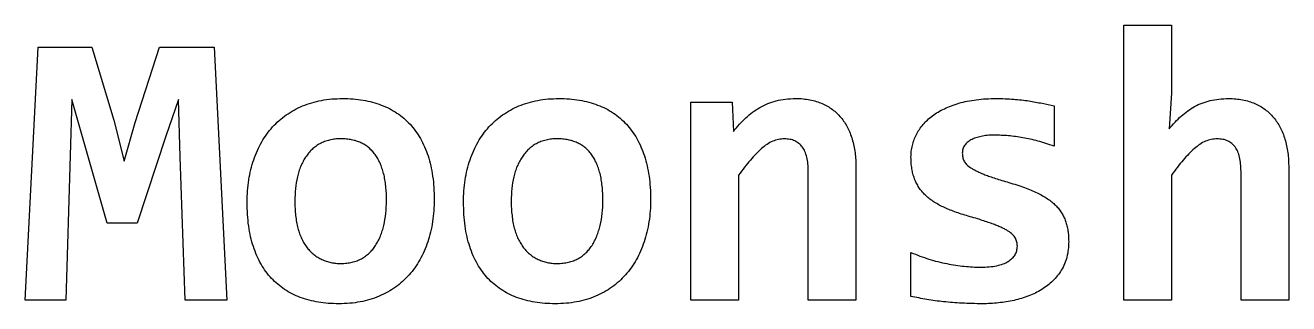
# Model space of a CAD drawing. Extents: x 0 to 260, y 0 to 99.
# Drawn here: x 97.66 to 113.51, y 25.47 to 28.97 of the extents above; entities that cross this region are included whole.
import ezdxf

# ---------------------------------------------------------------- set-up
doc = ezdxf.new("R2010")
doc.units = 0
doc.layers.get('0').update_dxf_attribs({"linetype": 'CONTINUOUS'})

msp = doc.modelspace()

# ---------------------------------------------------------------- linework, layer by layer
at = {"color": 7}
for points in [[(112.037062, 27.090973), (112.037062, 25.520724), (111.438874, 25.520724), (111.438874, 28.971817), (112.037062, 28.971817), (112.037062, 28.119832), (112.007584, 27.669035)], [(106.607352, 27.090973), (106.607352, 25.520724), (106.009164, 25.520724), (106.009164, 28.005506), (106.527546, 28.005506), (106.541926, 27.638846)], [(110.565321, 27.958965), (110.565317, 27.453373)], [(112.845911, 28.047601), (112.845911, 28.047839)], [(108.079816, 27.183789), (108.079816, 25.520751), (107.481628, 25.520751), (107.481628, 27.137725)], [(113.509526, 27.183789), (113.509526, 25.520751), (112.911338, 25.520751), (112.911338, 27.137725)], [(108.770039, 25.567397), (108.770039, 26.119026)]]:
    msp.add_lwpolyline(points, dxfattribs=at)
for points in [[(99.421902, 27.580638), (99.060257, 26.487062), (98.68639, 26.487062), (98.240622, 28.038605), (98.221916, 27.334734), (98.164404, 25.520751), (97.657526, 25.520751), (97.818575, 28.695751), (98.492977, 28.695751), (98.768344, 27.781218), (98.899917, 27.265704), (99.03796, 27.751744), (99.340649, 28.695751), (100.027272, 28.695751), (100.188321, 25.520751), (99.662033, 25.520751), (99.601636, 27.320367), (99.578618, 28.038605)], [(107.416201, 28.047892)], [(100.446438, 26.893224)], [(103.161309, 26.893224)], [(101.69172, 25.984539)], [(104.406567, 25.984539)]]:
    msp.add_lwpolyline(points, close=True, dxfattribs=at)
for points in [[(100.93175, 27.845221), (100.96332, 27.867181), (100.995903, 27.887687), (101.029529, 27.906313)], [(101.029529, 27.906313), (101.064229, 27.925628), (101.100041, 27.942799), (101.136656, 27.958092)], [(101.136656, 27.958092), (101.17424, 27.973703), (101.212671, 27.987435), (101.251695, 27.999076)], [(101.251695, 27.999076), (101.291647, 28.010982), (101.332221, 28.020772), (101.373202, 28.028551)], [(101.373202, 28.028551), (101.415996, 28.036488), (101.459234, 28.042309), (101.502617, 28.045749)], [(101.502617, 28.045749), (101.547808, 28.049453), (101.593155, 28.050511), (101.638505, 28.05157)], [(101.638505, 28.05157), (101.682643, 28.05157), (101.72678, 28.048924), (101.770796, 28.046542)], [(101.770796, 28.046542), (101.812693, 28.043632), (101.854479, 28.038605), (101.895899, 28.031461)], [(101.895899, 28.031461), (101.935579, 28.024582), (101.974923, 28.015851), (102.013811, 28.005532)], [(102.013811, 28.005532), (102.051019, 27.995478), (102.087812, 27.983836), (102.123814, 27.970316)], [(102.123814, 27.970316), (102.158628, 27.957087), (102.192706, 27.941926), (102.225909, 27.925019)], [(102.225909, 27.925019), (102.258572, 27.908351), (102.290385, 27.890041), (102.320815, 27.869642)], [(103.646605, 27.845221), (103.678176, 27.867181), (103.710757, 27.887687), (103.744385, 27.906313)], [(103.744385, 27.906313), (103.779083, 27.925628), (103.814896, 27.942799), (103.851513, 27.958092)], [(103.851513, 27.958092), (103.889096, 27.973703), (103.927527, 27.987435), (103.966549, 27.999076)], [(103.966549, 27.999076), (104.006502, 28.010982), (104.047074, 28.020772), (104.088056, 28.028551)], [(104.088056, 28.028551), (104.13085, 28.036488), (104.174089, 28.042309), (104.217472, 28.045749)], [(104.217472, 28.045749), (104.262664, 28.049453), (104.308011, 28.050511), (104.353359, 28.05157)], [(104.353359, 28.05157), (104.397498, 28.05157), (104.441636, 28.048924), (104.485652, 28.046542)], [(104.485652, 28.046542), (104.527548, 28.043632), (104.569335, 28.038605), (104.610754, 28.031461)], [(104.610754, 28.031461), (104.650435, 28.024582), (104.689779, 28.015851), (104.728666, 28.005532)], [(104.728666, 28.005532), (104.765875, 27.995478), (104.802666, 27.983836), (104.83867, 27.970316)], [(104.83867, 27.970316), (104.873484, 27.957087), (104.907562, 27.941926), (104.940765, 27.925019)], [(104.940765, 27.925019), (104.973426, 27.908351), (105.00524, 27.890041), (105.035669, 27.869642)], [(106.783502, 27.880411), (106.812652, 27.902106), (106.843133, 27.922188), (106.874812, 27.940074)], [(106.874812, 27.940074), (106.906564, 27.958066), (106.939521, 27.973808), (106.973312, 27.98754)], [(106.973312, 27.98754), (107.007743, 28.001563), (107.043041, 28.013205), (107.079001, 28.022756)], [(107.079001, 28.022756), (107.117008, 28.032811), (107.155755, 28.039954), (107.194756, 28.044452)], [(107.194756, 28.044452), (107.237689, 28.049215), (107.28093, 28.050538), (107.324172, 28.051596)], [(107.324172, 28.051596), (107.354901, 28.051543), (107.385631, 28.051543), (107.416201, 28.047892)], [(107.4162, 28.047839), (107.444888, 28.045193), (107.473435, 28.04096), (107.501759, 28.035668)], [(107.501759, 28.035668), (107.528675, 28.030376), (107.55539, 28.024291), (107.581565, 28.016353)], [(107.581565, 28.016353), (107.606505, 28.008681), (107.630957, 27.99942), (107.654901, 27.989022)], [(107.654901, 27.989022), (107.67802, 27.978968), (107.700665, 27.967855), (107.722485, 27.955235)], [(107.722485, 27.955235), (107.743905, 27.942799), (107.76453, 27.929041), (107.784316, 27.914251)], [(107.784316, 27.914251), (107.803641, 27.899699), (107.822167, 27.884168), (107.839677, 27.867525)], [(109.110112, 27.88176), (109.135745, 27.897106), (109.162202, 27.911287), (109.189199, 27.924199)], [(109.189199, 27.924199), (109.217883, 27.937957), (109.247175, 27.950393), (109.276915, 27.961585)], [(109.276915, 27.961585), (109.308329, 27.973491), (109.340244, 27.984074), (109.372538, 27.993202)], [(109.372538, 27.993202), (109.406925, 28.002992), (109.441743, 28.011194), (109.47679, 28.018338)], [(109.47679, 28.018338), (109.51418, 28.026011), (109.551831, 28.032096), (109.589669, 28.037123)], [(109.589669, 28.037123), (109.629773, 28.04215), (109.670088, 28.045855), (109.710457, 28.047971)], [(109.710457, 28.047971), (109.753555, 28.050617), (109.796714, 28.050882), (109.839873, 28.051675)], [(109.839873, 28.051675), (109.877272, 28.051464), (109.91467, 28.051675), (109.952034, 28.04903)], [(109.952034, 28.04903), (109.987531, 28.04903), (110.022997, 28.045855), (110.058442, 28.043209)], [(110.058442, 28.043209), (110.091331, 28.040563), (110.124201, 28.038182), (110.156942, 28.034477)], [(110.156942, 28.034477), (110.187951, 28.031038), (110.218844, 28.026275), (110.24969, 28.021513)], [(110.24969, 28.021513), (110.305991, 28.012782), (110.362133, 28.002727), (110.417931, 27.991324)], [(110.417931, 27.991324), (110.46724, 27.98127), (110.516281, 27.969628), (110.565321, 27.958965)], [(112.241971, 27.896947), (112.269769, 27.917055), (112.29885, 27.935232), (112.328967, 27.951583)], [(112.328967, 27.951583), (112.359145, 27.967988), (112.390364, 27.982487), (112.422434, 27.994737)], [(112.422434, 27.994737), (112.455237, 28.007172), (112.488931, 28.017491), (112.52309, 28.02564)], [(112.52309, 28.02564), (112.559328, 28.034372), (112.596089, 28.040986), (112.633094, 28.044955)], [(112.633094, 28.044955), (112.673166, 28.049188), (112.713524, 28.050247), (112.753882, 28.051305)], [(112.753882, 28.051305), (112.784611, 28.051411), (112.815341, 28.051411), (112.845911, 28.047601)], [(112.845911, 28.047839), (112.874598, 28.045193), (112.903145, 28.04096), (112.931469, 28.035668)], [(112.931469, 28.035668), (112.958385, 28.030376), (112.9851, 28.024291), (113.011275, 28.016353)], [(113.011275, 28.016353), (113.036215, 28.008681), (113.060667, 27.99942), (113.084611, 27.989022)], [(113.084611, 27.989022), (113.10773, 27.978968), (113.130375, 27.967855), (113.152195, 27.955235)], [(113.152195, 27.955235), (113.173615, 27.942799), (113.19424, 27.929041), (113.214026, 27.914251)], [(113.214026, 27.914251), (113.233352, 27.899699), (113.251877, 27.884168), (113.269388, 27.867525)], [(100.759914, 27.694223), (100.785525, 27.722507), (100.812507, 27.749574), (100.841159, 27.774736)], [(100.841159, 27.774736), (100.869901, 27.799871), (100.900325, 27.82334), (100.93175, 27.845221)], [(102.320815, 27.869642), (102.350644, 27.849534), (102.379142, 27.827679), (102.406373, 27.804237)], [(102.406373, 27.804237), (102.433882, 27.780425), (102.460094, 27.755368), (102.48474, 27.728725)], [(103.474769, 27.694223), (103.50038, 27.722507), (103.527363, 27.749574), (103.556014, 27.774736)], [(103.556014, 27.774736), (103.584756, 27.799871), (103.61518, 27.82334), (103.646605, 27.845221)], [(105.035669, 27.869642), (105.0655, 27.849534), (105.093999, 27.827679), (105.121228, 27.804237)], [(105.121228, 27.804237), (105.148737, 27.780425), (105.174949, 27.755368), (105.199596, 27.728725)], [(106.618856, 27.727984), (106.644357, 27.756109), (106.670875, 27.783335), (106.698662, 27.809238)], [(106.698662, 27.809238), (106.725684, 27.834373), (106.753907, 27.858318), (106.783502, 27.880411)], [(107.839677, 27.867525), (107.857505, 27.850592), (107.874279, 27.832521), (107.890006, 27.813603)], [(107.890006, 27.813603), (107.905886, 27.794553), (107.920699, 27.774524), (107.934582, 27.753913)], [(107.934582, 27.753913), (107.948648, 27.733011), (107.961759, 27.711501), (107.973407, 27.689223)], [(108.92174, 27.725021), (108.93875, 27.744865), (108.957189, 27.763385), (108.976382, 27.781112)], [(108.976382, 27.781112), (108.996398, 27.799633), (109.017236, 27.817149), (109.038933, 27.833606)], [(109.038933, 27.833606), (109.061772, 27.850804), (109.085564, 27.86697), (109.110112, 27.88176)], [(112.007584, 27.669035), (112.032654, 27.697848), (112.057723, 27.726688), (112.083796, 27.754601)], [(112.083796, 27.754601), (112.108436, 27.781059), (112.133976, 27.806539), (112.160726, 27.830801)], [(112.160726, 27.830801), (112.186608, 27.854349), (112.213622, 27.876521), (112.241971, 27.896947)], [(113.269388, 27.867525), (113.287215, 27.850592), (113.30399, 27.832521), (113.319716, 27.813603)], [(113.319716, 27.813603), (113.335596, 27.794553), (113.350409, 27.774524), (113.364293, 27.753913)], [(113.364293, 27.753913), (113.378358, 27.733011), (113.391469, 27.711501), (113.403117, 27.689223)], [(100.624026, 27.506581), (100.643394, 27.540474), (100.664383, 27.573467), (100.687299, 27.605059)], [(100.687299, 27.605059), (100.709815, 27.636094), (100.734167, 27.665781), (100.759914, 27.694223)], [(102.48474, 27.728725), (102.509611, 27.701843), (102.532897, 27.67348), (102.554482, 27.6439)], [(102.554482, 27.6439), (102.576654, 27.613472), (102.597056, 27.581749), (102.615595, 27.548993)], [(103.338881, 27.506581), (103.358249, 27.540474), (103.379238, 27.573467), (103.402151, 27.605059)], [(103.402151, 27.605059), (103.424667, 27.636094), (103.449022, 27.665781), (103.474769, 27.694223)], [(105.199596, 27.728725), (105.224472, 27.701843), (105.247753, 27.67348), (105.269337, 27.6439)], [(105.269337, 27.6439), (105.29152, 27.613472), (105.311912, 27.581749), (105.33045, 27.548993)], [(106.541926, 27.638846), (106.567207, 27.668876), (106.592488, 27.698906), (106.618856, 27.727984)], [(107.973407, 27.689223), (107.985578, 27.665939), (107.996151, 27.641809), (108.005761, 27.617309)], [(108.005761, 27.617309), (108.015683, 27.591909), (108.024581, 27.566377), (108.032363, 27.540394)], [(108.808142, 27.531637), (108.816548, 27.554656), (108.826411, 27.57733), (108.83762, 27.599211)], [(108.83762, 27.599211), (108.849034, 27.621436), (108.861843, 27.643053), (108.875725, 27.663928)], [(108.875725, 27.663928), (108.889867, 27.685095), (108.905121, 27.70568), (108.92174, 27.725021)], [(109.726272, 27.587914), (109.700692, 27.585268), (109.675234, 27.581828), (109.65006, 27.576537)], [(109.81183, 27.591618), (109.783261, 27.591512), (109.754692, 27.591512), (109.726272, 27.587914)], [(109.991574, 27.58368), (109.931819, 27.588443), (109.871824, 27.59003), (109.81183, 27.591618)], [(110.173475, 27.559868), (110.113177, 27.570187), (110.0525, 27.578653), (109.991574, 27.58368)], [(113.403117, 27.689223), (113.415288, 27.665939), (113.425861, 27.641809), (113.435471, 27.617309)], [(113.435471, 27.617309), (113.445393, 27.591909), (113.454291, 27.566377), (113.462073, 27.540394)], [(100.569384, 27.399451), (100.585921, 27.435963), (100.604127, 27.471735), (100.624026, 27.506581)], [(101.302754, 27.451362), (101.28635, 27.439191), (101.270959, 27.425698), (101.256021, 27.411833)], [(101.355239, 27.484435), (101.337036, 27.474646), (101.319372, 27.463533), (101.302754, 27.451362)], [(101.412757, 27.511052), (101.393046, 27.503379), (101.373845, 27.494648), (101.355239, 27.484435)], [(101.476027, 27.530367), (101.454543, 27.52534), (101.433355, 27.51899), (101.412757, 27.511052)], [(101.545049, 27.541744), (101.521845, 27.539098), (101.498755, 27.535658), (101.476027, 27.530367)], [(101.619831, 27.545448), (101.594854, 27.545422), (101.56988, 27.545422), (101.545049, 27.541744)], [(101.688141, 27.542538), (101.665466, 27.545183), (101.642646, 27.545183), (101.619831, 27.545448)], [(101.75213, 27.533277), (101.730963, 27.537511), (101.709606, 27.540686), (101.688141, 27.542538)], [(101.811807, 27.518196), (101.792254, 27.524546), (101.772278, 27.529308), (101.75213, 27.533277)], [(101.867166, 27.4965), (101.849174, 27.504702), (101.830682, 27.512111), (101.811807, 27.518196)], [(101.918214, 27.469195), (101.901757, 27.479249), (101.884702, 27.48851), (101.867166, 27.4965)], [(101.964948, 27.436122), (101.950131, 27.448028), (101.934476, 27.459141), (101.918214, 27.469195)], [(102.007366, 27.396567), (101.99411, 27.41059), (101.97996, 27.423925), (101.964948, 27.436122)], [(102.615595, 27.548993), (102.634698, 27.515206), (102.651856, 27.480334), (102.667361, 27.444748)], [(102.667361, 27.444748), (102.683553, 27.407574), (102.697941, 27.369659), (102.710499, 27.331136)], [(103.28424, 27.399451), (103.300776, 27.435963), (103.318982, 27.471735), (103.338881, 27.506581)], [(104.017598, 27.451362), (104.001197, 27.439191), (103.985804, 27.425698), (103.970865, 27.411833)], [(104.070084, 27.484435), (104.05187, 27.474646), (104.034218, 27.463533), (104.017598, 27.451362)], [(104.127602, 27.511052), (104.10788, 27.503379), (104.088689, 27.494648), (104.070084, 27.484435)], [(104.190872, 27.530367), (104.169375, 27.52534), (104.148199, 27.51899), (104.127602, 27.511052)], [(104.259894, 27.541744), (104.236684, 27.539098), (104.2136, 27.535658), (104.190872, 27.530367)], [(104.334661, 27.545448), (104.309695, 27.545422), (104.284723, 27.545422), (104.259894, 27.541744)], [(104.402958, 27.542538), (104.380267, 27.545183), (104.357462, 27.545183), (104.334661, 27.545448)], [(104.466947, 27.533277), (104.44578, 27.537511), (104.424422, 27.540686), (104.402958, 27.542538)], [(104.526622, 27.518196), (104.507067, 27.524546), (104.487094, 27.529308), (104.466947, 27.533277)], [(104.581983, 27.4965), (104.563989, 27.504702), (104.545498, 27.512111), (104.526622, 27.518196)], [(104.63303, 27.469195), (104.616587, 27.479249), (104.599519, 27.48851), (104.581983, 27.4965)], [(104.679764, 27.436122), (104.664942, 27.448028), (104.649291, 27.459141), (104.63303, 27.469195)], [(104.722184, 27.396567), (104.708936, 27.41059), (104.694777, 27.423925), (104.679764, 27.436122)], [(105.33045, 27.548993), (105.349566, 27.515206), (105.366712, 27.480334), (105.382216, 27.444748)], [(105.382216, 27.444748), (105.398401, 27.407574), (105.412797, 27.369659), (105.425355, 27.331136)], [(106.964683, 27.476365), (106.940421, 27.460226), (106.917471, 27.442366), (106.895662, 27.423158)], [(107.035862, 27.515206), (107.01096, 27.504623), (106.987255, 27.491394), (106.964683, 27.476365)], [(107.10776, 27.537431), (107.08313, 27.532669), (107.05898, 27.524996), (107.035862, 27.515206)], [(107.181815, 27.545369), (107.156973, 27.542723), (107.13213, 27.542194), (107.10776, 27.537431)], [(107.252276, 27.539019), (107.229053, 27.543252), (107.205435, 27.54431), (107.181815, 27.545369)], [(107.31267, 27.520233), (107.293458, 27.528964), (107.273025, 27.53505), (107.252276, 27.539019)], [(107.364436, 27.487875), (107.348633, 27.500839), (107.33122, 27.511687), (107.31267, 27.520233)], [(107.406856, 27.443292), (107.394664, 27.459697), (107.380367, 27.474857), (107.364436, 27.487875)], [(107.43921, 27.386513), (107.430383, 27.406357), (107.419808, 27.425751), (107.406856, 27.443292)], [(108.032363, 27.540394), (108.040449, 27.513381), (108.047333, 27.485996), (108.053212, 27.458427)], [(108.053212, 27.458427), (108.059351, 27.42964), (108.064396, 27.400615), (108.068312, 27.371432)], [(108.774349, 27.389265), (108.777019, 27.413606), (108.781538, 27.437948), (108.78729, 27.461893)], [(108.78729, 27.461893), (108.792965, 27.485441), (108.799842, 27.50883), (108.808142, 27.531637)], [(109.441557, 27.460623), (109.432503, 27.447129), (109.425002, 27.432312), (109.420708, 27.416781)], [(109.475349, 27.499463), (109.462496, 27.488086), (109.451153, 27.475122), (109.441557, 27.460623)], [(109.522802, 27.531822), (109.505916, 27.522562), (109.489691, 27.512243), (109.475349, 27.499463)], [(109.581758, 27.557751), (109.561496, 27.550607), (109.541732, 27.542141), (109.522802, 27.531822)], [(109.65006, 27.576537), (109.62693, 27.571774), (109.604042, 27.565689), (109.581758, 27.557751)], [(110.266942, 27.541876), (110.235945, 27.548491), (110.204761, 27.554576), (110.173475, 27.559868)], [(110.363285, 27.518064), (110.331364, 27.526795), (110.299255, 27.534732), (110.266942, 27.541876)], [(110.462504, 27.488589), (110.429678, 27.499172), (110.396584, 27.508962), (110.363285, 27.518064)], [(110.565317, 27.453373), (110.531145, 27.465279), (110.496972, 27.47745), (110.462504, 27.488589)], [(112.394394, 27.476365), (112.370131, 27.460226), (112.347181, 27.442366), (112.325372, 27.423158)], [(112.465572, 27.515206), (112.44067, 27.504623), (112.416965, 27.491394), (112.394394, 27.476365)], [(112.53747, 27.537431), (112.51284, 27.532669), (112.488691, 27.524996), (112.465572, 27.515206)], [(112.611525, 27.545369), (112.586684, 27.542723), (112.56184, 27.542194), (112.53747, 27.537431)], [(112.681986, 27.539019), (112.658763, 27.543252), (112.635145, 27.54431), (112.611525, 27.545369)], [(112.74238, 27.520233), (112.723169, 27.528964), (112.702735, 27.53505), (112.681986, 27.539019)], [(112.794146, 27.487875), (112.778343, 27.500839), (112.76093, 27.511687), (112.74238, 27.520233)], [(112.836566, 27.443292), (112.824374, 27.459697), (112.810077, 27.474857), (112.794146, 27.487875)], [(112.86892, 27.386513), (112.860093, 27.406357), (112.849518, 27.425751), (112.836566, 27.443292)], [(113.462073, 27.540394), (113.470159, 27.513381), (113.477043, 27.485996), (113.482922, 27.458427)], [(113.482922, 27.458427), (113.489061, 27.42964), (113.494106, 27.400615), (113.498022, 27.371432)], [(100.487422, 27.16003), (100.497397, 27.201781), (100.509409, 27.243082), (100.523371, 27.283696)], [(100.523371, 27.283696), (100.536891, 27.32296), (100.552247, 27.361616), (100.569384, 27.399451)], [(101.175495, 27.316213), (101.163694, 27.298221), (101.152529, 27.279806), (101.142422, 27.260836)], [(101.212883, 27.367251), (101.199283, 27.351112), (101.187086, 27.333861), (101.175495, 27.316213)], [(101.256021, 27.411833), (101.240886, 27.397811), (101.226215, 27.383047), (101.212883, 27.367251)], [(102.045474, 27.350556), (102.0337, 27.366696), (102.021026, 27.382041), (102.007366, 27.396567)], [(102.079264, 27.298777), (102.068892, 27.316504), (102.057674, 27.33394), (102.045474, 27.350556)], [(102.108743, 27.241257), (102.099986, 27.260836), (102.09009, 27.28015), (102.079264, 27.298777)], [(102.710499, 27.331136), (102.723675, 27.290734), (102.73484, 27.249644), (102.744291, 27.208184)], [(103.202277, 27.16003), (103.212252, 27.201781), (103.224264, 27.243082), (103.238226, 27.283696)], [(103.238226, 27.283696), (103.251746, 27.32296), (103.267103, 27.361616), (103.28424, 27.399451)], [(103.89034, 27.316213), (103.878537, 27.298221), (103.867379, 27.279806), (103.857267, 27.260836)], [(103.927726, 27.367251), (103.914129, 27.351112), (103.901922, 27.333861), (103.89034, 27.316213)], [(103.970865, 27.411833), (103.955728, 27.397811), (103.941058, 27.383047), (103.927726, 27.367251)], [(104.760289, 27.350556), (104.748508, 27.366696), (104.735831, 27.382041), (104.722184, 27.396567)], [(104.794081, 27.298777), (104.783717, 27.316504), (104.772481, 27.33394), (104.760289, 27.350556)], [(104.823559, 27.241257), (104.814796, 27.260836), (104.804917, 27.28015), (104.794081, 27.298777)], [(105.425355, 27.331136), (105.438531, 27.290734), (105.449686, 27.249644), (105.459147, 27.208184)], [(106.755461, 27.279383), (106.730313, 27.250464), (106.706364, 27.220487), (106.682845, 27.190218)], [(106.82664, 27.356297), (106.802306, 27.331162), (106.778385, 27.305736), (106.755461, 27.279383)], [(106.895662, 27.423158), (106.871614, 27.401991), (106.848952, 27.379316), (106.82664, 27.356297)], [(107.462935, 27.316054), (107.457021, 27.340131), (107.449248, 27.363785), (107.43921, 27.386513)], [(107.476595, 27.233372), (107.473902, 27.26118), (107.4696, 27.288882), (107.462935, 27.316054)], [(108.068312, 27.371432), (108.072379, 27.34111), (108.075228, 27.310657), (108.07694, 27.280124)], [(108.07694, 27.280124), (108.078739, 27.24803), (108.079269, 27.215909), (108.079816, 27.183789)], [(108.770037, 27.315208), (108.770857, 27.340078), (108.771677, 27.364711), (108.774349, 27.389265)], [(108.772913, 27.239722), (108.771008, 27.264857), (108.770531, 27.290019), (108.770037, 27.315208)], [(109.420708, 27.416781), (109.416218, 27.400642), (109.415228, 27.383497), (109.414236, 27.366537)], [(109.414236, 27.366537), (109.415427, 27.34881), (109.416591, 27.33095), (109.419988, 27.313382)], [(109.419988, 27.313382), (109.423113, 27.297242), (109.428119, 27.281182), (109.435805, 27.266657)], [(109.435805, 27.266657), (109.444118, 27.251046), (109.455569, 27.236944), (109.468159, 27.224217)], [(112.185172, 27.279383), (112.160023, 27.250464), (112.136074, 27.220487), (112.112555, 27.190218)], [(112.25635, 27.356297), (112.232016, 27.331162), (112.208095, 27.305736), (112.185172, 27.279383)], [(112.325372, 27.423158), (112.301324, 27.401991), (112.278662, 27.379316), (112.25635, 27.356297)], [(112.892645, 27.316054), (112.886732, 27.340131), (112.878958, 27.363785), (112.86892, 27.386513)], [(112.906305, 27.233372), (112.903612, 27.26118), (112.89931, 27.288882), (112.892645, 27.316054)], [(113.498022, 27.371432), (113.502089, 27.34111), (113.504938, 27.310657), (113.50665, 27.280124)], [(113.50665, 27.280124), (113.508449, 27.24803), (113.508979, 27.215909), (113.509526, 27.183789)], [(100.46226, 27.029881), (100.469033, 27.07359), (100.477156, 27.117035), (100.487422, 27.16003)], [(101.090648, 27.136455), (101.083451, 27.113701), (101.077366, 27.090682), (101.071942, 27.067425)], [(101.114381, 27.201172), (101.105544, 27.180006), (101.09758, 27.158363), (101.090648, 27.136455)], [(101.142422, 27.260836), (101.132076, 27.241521), (101.122842, 27.221466), (101.114381, 27.201172)], [(102.133191, 27.177995), (102.125915, 27.199426), (102.117951, 27.220619), (102.108743, 27.241257)], [(102.15404, 27.108251), (102.148034, 27.131798), (102.140996, 27.155002), (102.133191, 27.177995)], [(102.169862, 27.032765), (102.165655, 27.058165), (102.160417, 27.083353), (102.15404, 27.108251)], [(102.744291, 27.208184), (102.754266, 27.164448), (102.762362, 27.120316), (102.768739, 27.075892)], [(103.177115, 27.029881), (103.183888, 27.07359), (103.192011, 27.117035), (103.202277, 27.16003)], [(103.805502, 27.136455), (103.798308, 27.113701), (103.792217, 27.090682), (103.786809, 27.067425)], [(103.829227, 27.201172), (103.820392, 27.180006), (103.812434, 27.158363), (103.805502, 27.136455)], [(103.857267, 27.260836), (103.846927, 27.241521), (103.837677, 27.221466), (103.829227, 27.201172)], [(104.848004, 27.177995), (104.840723, 27.199426), (104.832756, 27.220619), (104.823559, 27.241257)], [(104.868856, 27.108251), (104.862845, 27.131798), (104.85582, 27.155002), (104.848004, 27.177995)], [(104.884673, 27.032765), (104.880458, 27.058165), (104.875224, 27.083353), (104.868856, 27.108251)], [(105.459147, 27.208184), (105.469129, 27.164448), (105.477228, 27.120316), (105.483591, 27.075892)], [(106.682845, 27.190218), (106.657344, 27.157384), (106.632348, 27.124205), (106.607352, 27.090973)], [(107.481628, 27.137725), (107.480649, 27.16966), (107.47967, 27.201569), (107.476595, 27.233372)], [(108.781541, 27.169978), (108.77771, 27.192997), (108.774691, 27.216386), (108.772913, 27.239722)], [(108.795201, 27.104546), (108.789568, 27.126242), (108.785184, 27.147991), (108.781541, 27.169978)], [(109.468159, 27.224217), (109.484082, 27.208078), (109.501826, 27.194134), (109.520644, 27.181805)], [(109.520644, 27.181805), (109.532058, 27.174396), (109.543869, 27.167517), (109.555874, 27.160903)], [(109.555874, 27.160903), (109.569357, 27.153494), (109.583081, 27.14688), (109.596856, 27.140001)], [(109.596856, 27.140001), (109.612561, 27.132328), (109.628331, 27.124655), (109.644308, 27.117776)], [(109.644308, 27.117776), (109.662091, 27.109838), (109.680129, 27.102694), (109.698231, 27.095551)], [(112.112555, 27.190218), (112.087054, 27.157384), (112.062058, 27.124205), (112.037062, 27.090973)], [(112.911338, 27.137725), (112.910359, 27.16966), (112.90938, 27.201569), (112.906305, 27.233372)], [(100.446438, 26.893277), (100.449666, 26.938997), (100.455222, 26.984558), (100.46226, 27.029881)], [(101.071942, 27.067425), (101.060697, 27.019112), (101.052389, 26.970085), (101.047494, 26.920767)], [(102.180657, 26.950797), (102.177747, 26.978208), (102.174387, 27.005566), (102.169862, 27.032765)], [(102.187854, 26.863088), (102.186266, 26.892377), (102.183779, 26.921613), (102.180657, 26.950797)], [(102.768739, 27.075892), (102.775433, 27.02914), (102.780222, 26.982124), (102.783106, 26.934975)], [(103.161293, 26.893277), (103.164521, 26.938997), (103.170077, 26.984558), (103.177115, 27.029881)], [(103.786809, 27.067425), (103.775561, 27.019112), (103.767259, 26.970085), (103.762364, 26.920767)], [(104.895457, 26.950797), (104.892541, 26.978208), (104.889192, 27.005566), (104.884673, 27.032765)], [(104.902646, 26.863088), (104.901164, 26.892377), (104.898561, 26.921613), (104.895457, 26.950797)], [(105.483591, 27.075892), (105.490291, 27.02914), (105.495066, 26.982124), (105.497972, 26.934975)], [(108.814614, 27.044168), (108.807025, 27.064012), (108.800548, 27.084094), (108.795201, 27.104546)], [(108.839778, 26.988077), (108.830364, 27.006333), (108.821966, 27.025013), (108.814614, 27.044168)], [(108.869975, 26.936324), (108.859095, 26.952993), (108.848954, 26.970323), (108.839778, 26.988077)], [(109.698231, 27.095551), (109.718491, 27.087613), (109.738828, 27.079676), (109.759344, 27.072532)], [(109.759344, 27.072532), (109.782919, 27.064065), (109.806727, 27.056392), (109.830523, 27.048719)], [(109.830523, 27.048719), (109.856847, 27.040253), (109.883154, 27.031521), (109.909611, 27.023584)], [(109.909611, 27.023584), (109.939204, 27.014588), (109.968984, 27.006121), (109.998764, 26.997655)], [(109.998764, 26.997655), (110.032648, 26.987601), (110.066531, 26.977546), (110.10014, 26.966778)], [(110.10014, 26.966778), (110.131289, 26.956724), (110.162203, 26.945876), (110.192888, 26.934419)], [(100.441411, 26.749343), (100.442204, 26.797418), (100.442998, 26.845413), (100.446438, 26.893224)], [(101.047494, 26.920767), (101.042362, 26.868961), (101.040959, 26.816838), (101.03961, 26.764689)], [(102.189971, 26.769663), (102.189706, 26.800805), (102.189441, 26.831973), (102.187854, 26.863088)], [(102.783106, 26.934975), (102.786201, 26.884731), (102.78718, 26.834354), (102.788133, 26.78403)], [(103.156282, 26.749343), (103.157075, 26.797418), (103.157869, 26.845413), (103.161309, 26.893224)], [(103.762364, 26.920767), (103.75722, 26.868961), (103.755839, 26.816838), (103.754456, 26.764689)], [(104.904815, 26.769663), (104.904524, 26.800805), (104.904233, 26.831973), (104.902646, 26.863088)], [(105.497972, 26.934975), (105.50107, 26.884731), (105.502036, 26.834354), (105.503004, 26.78403)], [(108.905924, 26.886715), (108.892991, 26.90259), (108.881098, 26.919179), (108.869975, 26.936324)], [(108.947624, 26.841418), (108.932972, 26.855706), (108.918922, 26.870813), (108.905924, 26.886715)], [(108.995077, 26.798979), (108.97857, 26.812208), (108.962774, 26.826522), (108.947624, 26.841418)], [(109.048281, 26.760165), (109.030004, 26.772336), (109.012159, 26.7853), (108.995077, 26.798979)], [(110.192888, 26.934419), (110.221123, 26.923836), (110.249164, 26.912988), (110.277008, 26.901346)], [(110.277008, 26.901346), (110.302688, 26.890763), (110.328203, 26.879651), (110.353219, 26.867559)], [(110.353219, 26.867559), (110.376381, 26.856447), (110.399115, 26.844276), (110.421522, 26.831602)], [(110.421522, 26.831602), (110.442321, 26.819961), (110.462836, 26.807525), (110.482635, 26.794217)], [(110.482635, 26.794217), (110.501511, 26.781517), (110.519737, 26.767758), (110.537278, 26.753233)], [(100.446438, 26.595435), (100.443369, 26.646658), (100.44239, 26.697988), (100.441411, 26.749343)], [(101.03961, 26.764689), (101.039837, 26.73323), (101.040139, 26.701798), (101.041727, 26.670445)], [(101.041727, 26.670445), (101.043314, 26.640917), (101.046304, 26.611442), (101.049638, 26.582021)], [(102.181345, 26.608691), (102.186981, 26.662137), (102.188462, 26.715953), (102.189971, 26.769663)], [(102.783106, 26.640943), (102.780089, 26.595488), (102.775009, 26.550112), (102.767998, 26.505053)], [(102.788133, 26.78403), (102.787074, 26.736299), (102.786281, 26.688568), (102.783106, 26.640943)], [(103.161309, 26.595435), (103.158239, 26.646658), (103.157261, 26.697988), (103.156282, 26.749343)], [(103.754456, 26.764689), (103.754671, 26.73323), (103.754879, 26.701798), (103.756625, 26.670445)], [(103.756625, 26.670445), (103.758239, 26.640917), (103.761216, 26.611442), (103.764533, 26.582021)], [(104.896187, 26.608691), (104.90182, 26.662137), (104.903318, 26.715953), (104.904815, 26.769663)], [(105.497972, 26.640943), (105.494945, 26.595488), (105.489875, 26.550112), (105.482874, 26.505053)], [(105.503004, 26.78403), (105.502078, 26.736299), (105.501152, 26.688568), (105.497972, 26.640943)], [(109.107956, 26.723493), (109.087647, 26.735135), (109.067718, 26.747306), (109.048281, 26.760165)], [(109.172664, 26.689706), (109.150709, 26.70029), (109.129125, 26.711402), (109.107956, 26.723493)], [(109.243124, 26.658803), (109.219362, 26.668328), (109.195806, 26.678647), (109.172664, 26.689706)], [(109.320054, 26.629302), (109.294249, 26.638827), (109.268567, 26.648352), (109.243124, 26.658803)], [(110.537278, 26.753233), (110.553486, 26.739739), (110.569109, 26.72569), (110.584011, 26.71082)], [(110.584011, 26.71082), (110.598433, 26.696532), (110.612181, 26.681372), (110.624993, 26.665523)], [(110.624993, 26.665523), (110.637423, 26.650177), (110.648969, 26.634091), (110.659503, 26.617343)], [(100.460805, 26.45092), (100.454111, 26.498889), (100.449322, 26.547122), (100.446438, 26.595435)], [(101.049638, 26.582021), (101.05276, 26.554345), (101.056173, 26.526696), (101.061147, 26.499338)], [(101.061147, 26.499338), (101.065777, 26.473674), (101.071757, 26.448327), (101.078398, 26.423138)], [(102.155469, 26.458434), (102.167005, 26.50799), (102.176027, 26.558182), (102.181345, 26.608691)], [(102.767998, 26.505053), (102.761172, 26.461106), (102.752493, 26.41745), (102.742122, 26.374217)], [(103.175676, 26.45092), (103.168982, 26.498889), (103.164193, 26.547122), (103.161309, 26.595435)], [(103.764533, 26.582021), (103.767653, 26.554345), (103.771082, 26.526696), (103.776038, 26.499338)], [(103.776038, 26.499338), (103.780676, 26.473674), (103.786647, 26.448327), (103.793294, 26.423138)], [(104.870303, 26.458434), (104.881834, 26.50799), (104.890859, 26.558182), (104.896187, 26.608691)], [(105.482874, 26.505053), (105.476043, 26.461106), (105.46737, 26.41745), (105.45699, 26.374217)], [(109.401299, 26.601282), (109.374032, 26.610014), (109.346976, 26.619539), (109.320054, 26.629302)], [(109.489014, 26.574824), (109.459696, 26.583291), (109.430378, 26.591757), (109.401299, 26.601282)], [(109.581762, 26.547678), (109.550883, 26.556938), (109.519949, 26.565934), (109.489014, 26.574824)], [(109.665163, 26.521749), (109.637495, 26.530745), (109.609651, 26.539211), (109.581762, 26.547678)], [(109.739218, 26.496613), (109.714585, 26.50508), (109.689945, 26.513547), (109.665163, 26.521749)], [(109.803926, 26.473595), (109.782471, 26.481532), (109.760847, 26.489205), (109.739218, 26.496613)], [(109.860725, 26.45137), (109.841918, 26.459042), (109.822989, 26.466451), (109.803926, 26.473595)], [(110.659503, 26.617343), (110.669857, 26.600938), (110.679228, 26.583846), (110.687543, 26.566305)], [(110.687543, 26.566305), (110.695968, 26.548577), (110.703307, 26.530242), (110.709832, 26.511668)], [(110.709832, 26.511668), (110.71647, 26.492883), (110.722267, 26.473568), (110.727088, 26.454148)], [(100.485252, 26.316485), (100.475119, 26.360908), (100.467102, 26.405808), (100.460805, 26.45092)], [(100.519762, 26.192104), (100.506268, 26.232956), (100.494812, 26.274522), (100.485252, 26.316485)], [(101.078398, 26.423138), (101.084668, 26.399326), (101.091521, 26.375725), (101.099961, 26.352653)], [(101.099961, 26.352653), (101.107925, 26.330958), (101.117292, 26.309632), (101.127282, 26.288677)], [(102.085709, 26.26288), (102.095789, 26.282459), (102.104732, 26.302779), (102.11303, 26.323258)], [(102.11303, 26.323258), (102.121761, 26.344689), (102.129804, 26.366571), (102.136763, 26.38869)], [(102.136763, 26.38869), (102.14396, 26.411708), (102.149992, 26.434965), (102.155469, 26.458434)], [(102.742122, 26.374217), (102.73212, 26.332519), (102.720532, 26.291191), (102.706892, 26.250551)], [(103.200123, 26.316485), (103.189989, 26.360908), (103.181973, 26.405808), (103.175676, 26.45092)], [(103.234633, 26.192104), (103.221139, 26.232956), (103.209682, 26.274522), (103.200123, 26.316485)], [(103.793294, 26.423138), (103.799562, 26.399326), (103.806428, 26.375725), (103.814863, 26.352653)], [(103.814863, 26.352653), (103.822826, 26.330958), (103.83219, 26.309632), (103.842184, 26.288677)], [(104.800564, 26.26288), (104.810658, 26.282459), (104.819577, 26.302779), (104.827885, 26.323258)], [(104.827885, 26.323258), (104.836608, 26.344689), (104.844662, 26.366571), (104.85161, 26.38869)], [(104.85161, 26.38869), (104.85882, 26.411708), (104.864842, 26.434965), (104.870303, 26.458434)], [(105.45699, 26.374217), (105.446984, 26.332519), (105.435392, 26.291191), (105.42176, 26.250551)], [(109.910334, 26.429674), (109.89397, 26.437347), (109.877397, 26.44449), (109.860725, 26.45137)], [(109.953473, 26.407978), (109.939347, 26.415651), (109.924924, 26.422795), (109.910334, 26.429674)], [(109.990141, 26.386282), (109.978166, 26.393955), (109.965934, 26.401099), (109.953473, 26.407978)], [(110.045502, 26.343128), (110.028963, 26.359797), (110.009899, 26.373661), (109.990141, 26.386282)], [(110.080013, 26.297832), (110.070676, 26.314501), (110.05892, 26.329688), (110.045502, 26.343128)], [(110.727088, 26.454148), (110.732147, 26.433775), (110.736129, 26.413084), (110.739312, 26.392315)], [(110.739312, 26.392315), (110.742635, 26.370619), (110.745088, 26.348791), (110.746501, 26.326883)], [(110.746501, 26.326883), (110.748009, 26.3036), (110.748326, 26.280422), (110.74867, 26.257139)], [(100.563619, 26.077778), (100.547215, 26.115163), (100.532565, 26.153343), (100.519762, 26.192104)], [(101.127282, 26.288677), (101.136754, 26.268833), (101.146782, 26.249228), (101.158199, 26.230442)], [(101.158199, 26.230442), (101.169285, 26.212186), (101.181667, 26.19475), (101.194865, 26.177949)], [(101.194865, 26.177949), (101.207485, 26.16181), (101.220847, 26.146464), (101.235129, 26.131938)], [(101.975706, 26.112597), (101.99039, 26.126355), (102.003961, 26.141489), (102.016687, 26.157179)], [(102.016687, 26.157179), (102.029784, 26.173319), (102.041981, 26.190146), (102.053356, 26.207503)], [(102.053356, 26.207503), (102.065077, 26.225495), (102.075951, 26.243857), (102.085709, 26.26288)], [(102.706892, 26.250551), (102.693637, 26.211048), (102.678465, 26.172181), (102.661596, 26.134081)], [(103.27849, 26.077778), (103.262086, 26.115163), (103.247436, 26.153343), (103.234633, 26.192104)], [(103.842184, 26.288677), (103.851653, 26.268833), (103.861686, 26.249228), (103.8731, 26.230442)], [(103.8731, 26.230442), (103.88418, 26.212186), (103.896563, 26.19475), (103.909768, 26.177949)], [(103.909768, 26.177949), (103.922378, 26.16181), (103.935742, 26.146464), (103.95003, 26.131938)], [(104.690561, 26.112597), (104.705243, 26.126355), (104.718815, 26.141489), (104.731542, 26.157179)], [(104.731542, 26.157179), (104.744631, 26.173319), (104.756826, 26.190146), (104.76821, 26.207503)], [(104.76821, 26.207503), (104.779934, 26.225495), (104.7908, 26.243857), (104.800564, 26.26288)], [(105.42176, 26.250551), (105.40851, 26.211048), (105.393334, 26.172181), (105.376465, 26.134081)], [(110.098706, 26.249678), (110.094964, 26.266346), (110.088485, 26.282751), (110.080013, 26.297832)], [(110.097269, 26.140325), (110.101833, 26.158317), (110.103145, 26.176997), (110.104458, 26.195729)], [(110.104458, 26.195729), (110.103558, 26.213985), (110.102632, 26.232056), (110.098706, 26.249678)], [(110.74867, 26.257139), (110.747665, 26.223034), (110.746633, 26.188929), (110.74291, 26.155063)], [(100.616105, 25.972818), (100.596711, 26.00679), (100.579349, 26.041927), (100.563619, 26.077778)], [(101.235129, 26.131938), (101.249178, 26.117651), (101.264096, 26.104263), (101.279703, 26.091668)], [(101.279703, 26.091668), (101.294838, 26.079498), (101.31062, 26.068121), (101.327156, 26.057881)], [(101.327156, 26.057881), (101.343772, 26.047562), (101.361153, 26.038567), (101.378922, 26.030576)], [(101.378922, 26.030576), (101.396755, 26.022374), (101.414987, 26.01523), (101.433567, 26.00888)], [(101.433567, 26.00888), (101.452643, 26.00253), (101.472106, 25.997239), (101.491804, 25.993005)], [(101.757856, 25.995995), (101.778837, 26.001022), (101.799501, 26.007108), (101.819689, 26.014781)], [(101.819689, 26.014781), (101.839189, 26.021924), (101.858236, 26.030656), (101.876487, 26.04071)], [(101.876487, 26.04071), (101.894452, 26.050499), (101.911639, 26.061876), (101.928253, 26.073783)], [(101.928253, 26.073783), (101.944842, 26.085689), (101.960839, 26.098653), (101.975706, 26.112597)], [(102.607674, 26.026237), (102.588359, 25.992079), (102.567176, 25.95898), (102.544404, 25.927018)], [(102.661596, 26.134081), (102.645324, 26.097304), (102.62747, 26.061215), (102.607674, 26.026237)], [(103.330975, 25.972818), (103.311581, 26.00679), (103.294219, 26.041927), (103.27849, 26.077778)], [(103.95003, 26.131938), (103.964066, 26.117651), (103.978997, 26.104263), (103.994607, 26.091668)], [(103.994607, 26.091668), (104.009746, 26.079498), (104.025523, 26.068121), (104.042059, 26.057881)], [(104.042059, 26.057881), (104.058675, 26.047562), (104.076054, 26.038567), (104.093825, 26.030576)], [(104.093825, 26.030576), (104.111661, 26.022374), (104.129889, 26.01523), (104.148468, 26.00888)], [(104.148468, 26.00888), (104.167552, 26.00253), (104.187008, 25.997239), (104.206705, 25.993005)], [(104.472711, 25.995995), (104.493679, 26.001022), (104.514357, 26.007108), (104.534543, 26.014781)], [(104.534543, 26.014781), (104.554048, 26.021924), (104.573092, 26.030656), (104.591342, 26.04071)], [(104.591342, 26.04071), (104.609302, 26.050499), (104.626495, 26.061876), (104.643108, 26.073783)], [(104.643108, 26.073783), (104.65969, 26.085689), (104.675694, 26.098653), (104.690561, 26.112597)], [(105.322542, 26.026237), (105.303222, 25.992079), (105.282046, 25.95898), (105.259272, 25.927018)], [(105.376465, 26.134081), (105.36019, 26.097304), (105.342339, 26.061215), (105.322542, 26.026237)], [(108.770039, 26.119026), (108.807482, 26.103416), (108.844925, 26.087858), (108.882918, 26.07373)], [(108.882918, 26.07373), (108.920134, 26.059971), (108.957878, 26.047536), (108.995798, 26.03563)], [(108.995798, 26.03563), (109.032952, 26.023988), (109.070276, 26.012876), (109.107958, 26.003271)], [(109.107958, 26.003271), (109.14529, 25.993746), (109.182975, 25.98528), (109.220837, 25.978136)], [(109.925434, 25.974961), (109.947897, 25.983427), (109.969639, 25.994011), (109.990142, 26.006605)], [(109.990142, 26.006605), (110.008237, 26.017717), (110.025367, 26.030682), (110.04047, 26.045419)], [(110.04047, 26.045419), (110.053972, 26.058648), (110.065852, 26.073703), (110.0757, 26.090002)], [(110.0757, 26.090002), (110.085191, 26.105612), (110.092795, 26.122678), (110.097269, 26.140325)], [(110.725654, 26.061585), (110.717923, 26.031926), (110.708136, 26.002795), (110.696176, 25.97459)], [(110.74291, 26.155063), (110.739452, 26.123577), (110.733655, 26.092277), (110.725654, 26.061585)], [(100.677218, 25.878626), (100.655125, 25.908868), (100.63467, 25.9403), (100.616105, 25.972818)], [(100.74696, 25.793774), (100.722062, 25.820629), (100.69884, 25.849046), (100.677218, 25.878626)], [(101.491804, 25.993005), (101.512441, 25.988507), (101.533354, 25.985597), (101.554354, 25.983745)], [(101.554354, 25.983745), (101.576103, 25.981099), (101.597939, 25.981099), (101.619801, 25.980835)], [(101.619801, 25.980835), (101.643852, 25.980914), (101.667866, 25.980914), (101.69172, 25.984539)], [(101.69171, 25.984618), (101.713961, 25.987264), (101.736062, 25.990968), (101.757856, 25.995995)], [(102.544404, 25.927018), (102.52202, 25.895586), (102.498088, 25.865264), (102.472506, 25.836425)], [(103.392089, 25.878626), (103.369996, 25.908868), (103.349541, 25.9403), (103.330975, 25.972818)], [(103.46183, 25.793774), (103.436933, 25.820629), (103.413711, 25.849046), (103.392089, 25.878626)], [(104.206705, 25.993005), (104.227347, 25.988507), (104.248256, 25.985597), (104.269256, 25.983745)], [(104.269256, 25.983745), (104.290999, 25.981099), (104.312841, 25.981099), (104.334676, 25.980835)], [(104.334676, 25.980835), (104.358692, 25.980914), (104.382712, 25.980914), (104.406567, 25.984539)], [(104.406565, 25.984618), (104.428814, 25.987264), (104.450918, 25.990968), (104.472711, 25.995995)], [(105.259272, 25.927018), (105.236888, 25.895586), (105.212958, 25.865264), (105.187374, 25.836425)], [(109.220837, 25.978136), (109.257599, 25.970992), (109.294528, 25.964907), (109.331559, 25.95935)], [(109.331559, 25.95935), (109.36741, 25.954059), (109.403355, 25.949296), (109.439406, 25.945592)], [(109.439406, 25.945592), (109.474078, 25.941888), (109.508847, 25.939242), (109.543658, 25.937655)], [(109.543658, 25.937655), (109.577424, 25.935009), (109.611229, 25.935009), (109.645033, 25.934744)], [(109.645033, 25.934744), (109.681034, 25.93485), (109.717036, 25.93485), (109.75288, 25.938977)], [(109.75288, 25.938977), (109.784486, 25.941623), (109.81597, 25.946121), (109.847066, 25.952736)], [(109.847066, 25.952736), (109.873687, 25.958292), (109.900023, 25.965436), (109.925434, 25.974961)], [(110.655913, 25.896221), (110.640755, 25.87135), (110.623789, 25.847723), (110.605585, 25.825048)], [(110.696176, 25.97459), (110.684704, 25.947523), (110.671234, 25.921303), (110.655913, 25.896221)], [(100.825326, 25.719003), (100.797746, 25.742286), (100.771526, 25.767316), (100.74696, 25.793774)], [(100.911604, 25.654312), (100.881598, 25.674156), (100.852788, 25.695772), (100.825326, 25.719003)], [(102.302826, 25.683284), (102.271245, 25.660795), (102.238231, 25.640316), (102.204327, 25.621451)], [(102.39198, 25.755171), (102.363646, 25.729507), (102.33393, 25.70543), (102.302826, 25.683284)], [(102.472506, 25.836425), (102.447212, 25.807876), (102.42028, 25.780757), (102.39198, 25.755171)], [(103.540197, 25.719003), (103.512617, 25.742286), (103.486397, 25.767316), (103.46183, 25.793774)], [(103.626475, 25.654312), (103.596466, 25.674156), (103.567658, 25.695772), (103.540197, 25.719003)], [(105.017696, 25.683284), (104.986113, 25.660795), (104.953099, 25.640316), (104.919196, 25.621451)], [(105.106849, 25.755171), (105.078514, 25.729507), (105.048799, 25.70543), (105.017696, 25.683284)], [(105.187374, 25.836425), (105.162069, 25.807876), (105.135148, 25.780757), (105.106849, 25.755171)], [(110.48264, 25.703525), (110.459394, 25.685533), (110.43507, 25.668732), (110.410023, 25.653201)], [(110.548067, 25.761045), (110.527432, 25.740672), (110.50556, 25.721384), (110.48264, 25.703525)], [(110.605585, 25.825048), (110.587617, 25.802558), (110.568447, 25.781259), (110.548067, 25.761045)], [(101.005791, 25.599649), (100.973422, 25.616053), (100.941902, 25.634283), (100.911604, 25.654312)], [(101.107886, 25.554353), (101.073082, 25.567582), (101.038991, 25.582769), (101.005791, 25.599649)], [(101.217889, 25.519137), (101.180627, 25.528926), (101.143877, 25.540568), (101.107886, 25.554353)], [(101.982164, 25.527974), (101.941955, 25.516067), (101.901136, 25.506278), (101.859937, 25.498499)], [(102.0972, 25.568958), (102.059692, 25.553083), (102.021217, 25.539536), (101.982164, 25.527974)], [(102.204327, 25.621451), (102.16955, 25.602136), (102.133839, 25.584436), (102.0972, 25.568958)], [(103.720661, 25.599649), (103.688294, 25.616053), (103.656773, 25.634283), (103.626475, 25.654312)], [(103.822756, 25.554353), (103.787954, 25.567582), (103.753862, 25.582769), (103.720661, 25.599649)], [(103.932759, 25.519137), (103.895497, 25.528926), (103.858747, 25.540568), (103.822756, 25.554353)], [(104.697032, 25.527974), (104.656824, 25.516067), (104.616006, 25.506278), (104.574806, 25.498499)], [(104.812068, 25.568958), (104.774562, 25.553083), (104.736085, 25.539536), (104.697032, 25.527974)], [(104.919196, 25.621451), (104.884419, 25.602136), (104.848707, 25.584436), (104.812068, 25.568958)], [(108.969195, 25.52845), (108.902509, 25.540092), (108.836274, 25.55385), (108.770039, 25.567397)], [(109.179856, 25.49969), (109.109349, 25.506833), (109.039025, 25.516358), (108.969195, 25.52845)], [(110.156944, 25.541758), (110.125875, 25.532498), (110.094417, 25.524296), (110.062758, 25.517417)], [(110.246816, 25.572688), (110.217266, 25.561311), (110.18729, 25.550992), (110.156944, 25.541758)], [(110.330936, 25.60936), (110.303482, 25.595866), (110.275347, 25.583695), (110.246816, 25.572688)], [(110.410023, 25.653201), (110.384385, 25.637326), (110.357992, 25.622668), (110.330936, 25.60936)], [(101.335081, 25.494795), (101.295676, 25.501145), (101.256507, 25.509082), (101.217889, 25.519137)], [(101.459464, 25.479714), (101.417826, 25.482889), (101.376324, 25.48818), (101.335081, 25.494795)], [(101.591039, 25.474687), (101.547128, 25.474713), (101.503221, 25.477332), (101.459464, 25.479714)], [(101.729085, 25.480507), (101.683193, 25.476803), (101.637116, 25.475745), (101.591039, 25.474687)], [(101.859937, 25.498499), (101.816657, 25.490297), (101.772955, 25.484212), (101.729085, 25.480507)], [(104.049953, 25.494795), (104.010547, 25.501145), (103.971379, 25.509082), (103.932759, 25.519137)], [(104.174336, 25.479714), (104.132697, 25.482889), (104.091195, 25.48818), (104.049953, 25.494795)], [(104.305909, 25.474687), (104.262, 25.474713), (104.218092, 25.477332), (104.174336, 25.479714)], [(104.443952, 25.480507), (104.398062, 25.476803), (104.351985, 25.475745), (104.305909, 25.474687)], [(104.574806, 25.498499), (104.531525, 25.490297), (104.487823, 25.484212), (104.443952, 25.480507)], [(109.292016, 25.489636), (109.254594, 25.492546), (109.217199, 25.495986), (109.179856, 25.49969)], [(109.409928, 25.481698), (109.370588, 25.484344), (109.331287, 25.486461), (109.292016, 25.489636)], [(109.53503, 25.477465), (109.493311, 25.477465), (109.451598, 25.480111), (109.409928, 25.481698)], [(109.666602, 25.474819), (109.622743, 25.474845), (109.578883, 25.474845), (109.53503, 25.477465)], [(109.767259, 25.477729), (109.733738, 25.475083), (109.70017, 25.475083), (109.666602, 25.474819)], [(109.867196, 25.485667), (109.833955, 25.482227), (109.80063, 25.479317), (109.767259, 25.477729)], [(109.965696, 25.498631), (109.932999, 25.49334), (109.900138, 25.489106), (109.867196, 25.485667)], [(110.062758, 25.517417), (110.030597, 25.510273), (109.998228, 25.503923), (109.965696, 25.498631)]]:
    msp.add_open_spline(points, degree=3, dxfattribs=at)

doc.saveas('drawing.dxf')
